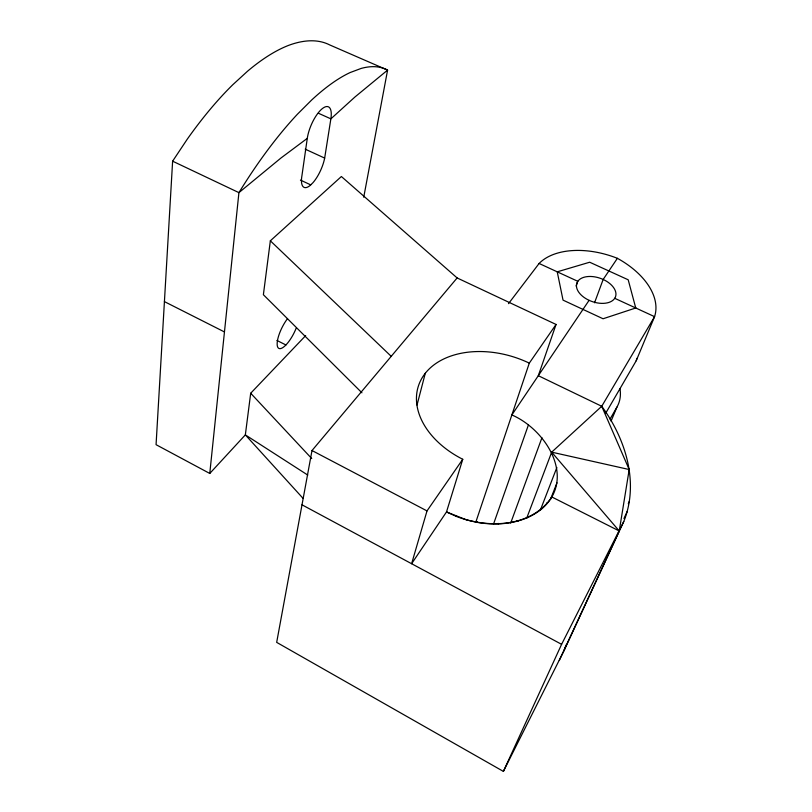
<?xml version="1.0" encoding="UTF-8"?>
<svg xmlns="http://www.w3.org/2000/svg" width="812" height="812" viewBox="0 0 812 812"><rect width="100%" height="100%" fill="white"/><g stroke="black" fill="none" stroke-linecap="round" stroke-linejoin="round"><path stroke-width="1.22" d="M589.086 300.338L511.864 414.942C546.466 429.883 576.764 478.836 541.604 509.053C523.781 523.496 499.248 526.176 477.263 522.39L477.304 521.842M363.735 197.204L387.588 70.116L329.753 44.944C316.802 38.296 301.597 40.488 288.473 45.421A237.094 91.979 -63.8 0 0 247.548 71.212L232.699 84.813A237.094 91.979 -63.8 0 0 187.257 139.187L172.621 161.182L156.066 444.682L209.77 473.457L245.346 434.877L250.695 393.241L305.677 335.61M457.136 277.948L312.001 450.538L276.679 642.373L503.389 771.4L564.035 650.625L623.778 521.507C639.43 482.663 625.514 438.622 601.733 406.284L538.305 375.692L556.058 324.455L457.136 277.948L341.385 176.519L270.345 240.809L263.382 294.715L361.929 392.795M209.77 473.457L238.921 192.637A239.875 81.241 -63.8 0 1 297.476 114.167L311.666 100.008A239.875 81.241 -63.8 0 1 350.134 72.552L361.147 68.431A239.875 81.241 -63.8 0 1 387.588 70.116L354.925 97.014L330.87 118.856L324.668 158.096A22.827 8.201 -66.1 0 1 312.904 182.761L309.88 185.674A22.827 8.201 -66.1 0 1 301.983 175.351L307.281 138.365A23.477 8.597 -66.8 0 1 322.07 108.818A23.477 8.597 -66.8 0 1 330.87 118.856L318.355 113.213M508.515 303.647L539.107 263.474A70.299 42.468 19.5 0 1 617.394 258.317A74.714 45.239 19 0 1 654.573 316.66L601.733 406.284L629.198 469.529L619.251 530.977L559.316 660.42M417.033 405.015L425.285 373.266M462.749 459.277L427.01 510.91L411.613 563.721L446.498 511.946L462.749 459.277A82.763 57.226 18.2 0 1 423.631 375.499A82.763 57.226 18.2 0 1 529.292 363.137L556.058 324.455M476.147 521.142L529.292 363.137M576.144 285.986L577.799 281.297L539.107 263.474M493.635 523.77L528.368 425.082M564.035 650.625L566.066 645.012M510.677 523.07L541.939 437.729M594.546 302.785L603.154 279.46L617.394 258.317M526.633 518.36L551.683 452.152L601.733 406.284M540.406 509.977L556.87 467.509M550.516 499.289L556.991 482.795M611.071 421.154L616.907 407.127A59.905 39.534 20.1 0 0 619.982 388.725M605.711 413.207L636.202 360.772L654.573 316.66L614.745 298.308A20.503 12.332 19.3 0 1 581.006 294.857A20.503 12.332 19.3 0 1 592.811 276.608A20.503 12.332 19.3 0 1 614.745 298.308M477.263 522.39L466.687 519.944L446.498 511.946L456.364 516.432L456.588 515.935M503.389 771.4L561.599 644.322L623.778 521.507M628.285 503.704L629.341 501.4M623.951 518.523L627.138 511.621M610.005 419.154L616.907 407.127M307.281 138.365L280.982 157.995L238.921 192.637L172.621 161.182M629.198 469.529L551.683 452.152L619.251 530.977L551.866 496.985C531.241 527.638 487.9 528.653 456.364 516.432M305.221 149.164L324.668 158.096M300.43 180.071L310.712 184.872M276.912 340.451L285.936 344.968M164.389 301.597L224.406 331.915M517.203 520.644L518.005 521.05M312.001 450.538L427.01 510.91M302.003 504.81L561.599 644.322M546.76 502.983L547.349 503.359M307.768 475.071L245.346 434.877L303.099 498.416M270.345 240.809L391.262 356.377M250.695 393.241L311.727 458.557M498.203 523.395L498.355 523.953M296.116 328.322A20.341 6.567 -63.2 0 1 278.201 347.891A20.341 6.567 -63.2 0 1 287.529 318.629M636.892 358.356A72.319 45.837 19.3 0 1 636.202 360.772M635.755 307.992L603.062 318.761L563.031 300.125L557.235 271.827L589.685 262.225L628.194 279.785L635.755 307.992"/></g></svg>
